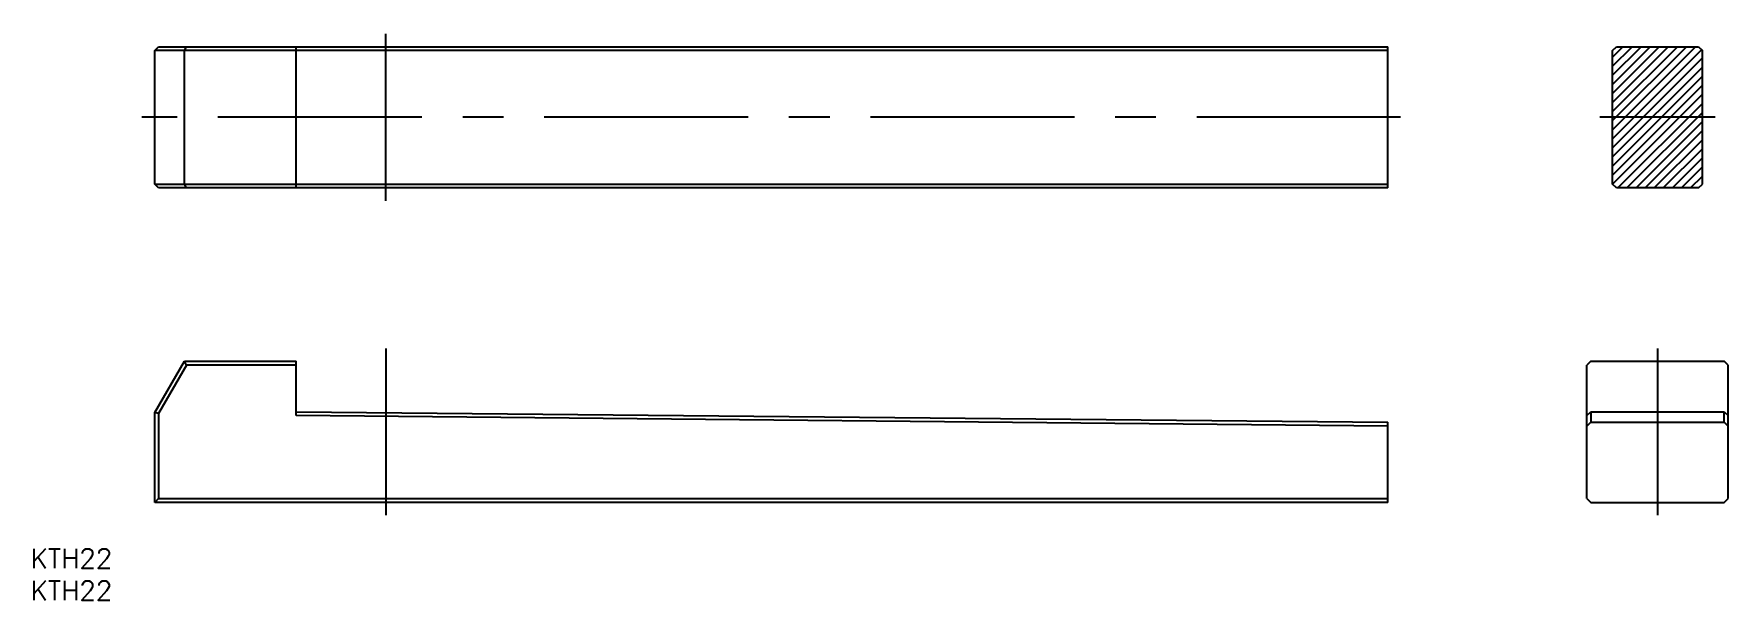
# Model space of a CAD drawing. Extents: x -55 to 209, y -15 to 73.
import ezdxf

# ---------------------------------------------------------------- set-up
doc = ezdxf.new("R2010")
doc.units = 0
doc.linetypes.add('CENTER', pattern=[50.8, 31.75, -6.35, 6.35, -6.35])
doc.layers.get('0').update_dxf_attribs({"linetype": 'CONTINUOUS'})
doc.layers.add('CENTER', color=1, linetype='CENTER')
doc.styles.get("Standard").update_dxf_attribs({"font": 'txt.shx', "height": 3, "bigfont": 'bigfont.shx'})

msp = doc.modelspace()

# ---------------------------------------------------------------- linework, layer by layer
at = {"color": 7, "linetype": 'CONTINUOUS'}
for p, q in [((-36, 70.4), (-35.4, 71)), ((156, 70.4), (-36, 70.4)), ((-36, 49.6), (-36, 70.4)), ((-35.4, 71), (156, 71)), ((-31.38, 70.4), (-31.03, 71)), ((-31.38, 49.6), (-31.38, 70.4)), ((-14, 49), (-14, 71)), ((156, 49), (156, 71)), ((191, 70.4), (191.6, 71)), ((191, 49.6), (191, 70.4)), ((191.6, 71), (204.4, 71)), ((204.4, 71), (205, 70.4)), ((205, 49.6), (205, 70.4)), ((-36, 49.6), (156, 49.6)), ((-35.4, 49), (-36, 49.6)), ((156, 49), (-35.4, 49)), ((-31.03, 49), (-31.38, 49.6)), ((191.6, 49), (191, 49.6)), ((204.4, 49), (191.6, 49)), ((204.4, 49), (205, 49.6)), ((-36, 14), (-31.38, 22)), ((-31.03, 21.4), (-35.4, 13.84)), ((-31.38, 22), (-14, 22)), ((-31.03, 21.4), (-31.38, 22)), ((-14, 21.4), (-31.03, 21.4)), ((-14, 13.53), (-14, 22)), ((187.6, 22), (187, 21.4)), ((187, 0.6), (187, 21.4)), ((187.6, 22), (208.4, 22)), ((209, 21.4), (208.4, 22)), ((209, 0.6), (209, 21.4)), ((-36, 0), (-36, 14)), ((-35.4, 13.84), (-36, 14)), ((-35.4, 13.84), (-35.4, 0.6)), ((-14, 14.13), (156, 12.5)), ((156, 11.9), (-14, 13.53)), ((187, 13.53), (187.6, 14.13)), ((187.6, 14.13), (208.4, 14.13)), ((187.6, 14.13), (187.6, 12.5)), ((208.4, 14.13), (209, 13.53)), ((208.4, 12.5), (208.4, 14.13)), ((156, 0), (156, 12.5)), ((187.6, 12.5), (187, 11.9)), ((187.6, 12.5), (208.4, 12.5)), ((209, 11.9), (208.4, 12.5)), ((-35.4, 0.6), (-36, 0)), ((156, 0), (-36, 0)), ((-35.4, 0.6), (156, 0.6)), ((187, 0.6), (187.6, 0)), ((187.6, 0), (208.4, 0)), ((208.4, 0), (209, 0.6))]:
    msp.add_line(p, q, dxfattribs=at)
at = {"color": 3, "linetype": 'CONTINUOUS'}
for p, q in [((191, 69.38), (192.62, 71)), ((191, 67.96), (194.04, 71)), ((191, 66.55), (195.45, 71)), ((191, 65.13), (196.87, 71)), ((191, 63.72), (198.28, 71)), ((191, 62.31), (199.69, 71)), ((191, 60.89), (201.11, 71)), ((191, 59.48), (202.52, 71)), ((191, 58.06), (203.94, 71)), ((191, 56.65), (204.88, 70.52)), ((191, 55.24), (205, 69.24)), ((191, 53.82), (205, 67.82)), ((191, 52.41), (205, 66.41)), ((191, 50.99), (205, 64.99)), ((191.01, 49.59), (205, 63.58)), ((191.84, 49), (205, 62.16)), ((193.25, 49), (205, 60.75)), ((194.66, 49), (205, 59.34)), ((196.08, 49), (205, 57.92)), ((197.49, 49), (205, 56.51)), ((198.91, 49), (205, 55.09)), ((200.32, 49), (205, 53.68)), ((201.74, 49), (205, 52.26)), ((203.15, 49), (205, 50.85))]:
    msp.add_line(p, q, dxfattribs=at)
at = {"layer": 'CENTER', "color": 1, "linetype": 'CENTER'}
for p, q in [((0, 47), (0, 73)), ((158, 60), (-38, 60)), ((207, 60), (189, 60)), ((0, 24), (0, -2)), ((198, 24), (198, -2))]:
    msp.add_line(p, q, dxfattribs=at)

# ---------------------------------------------------------------- texts
at = {"color": 7, "linetype": 'CONTINUOUS'}
for p in [(-55.33, -10.23), (-55.33, -15.23)]:
    msp.add_text('KTH22', height=3, dxfattribs=at).set_placement(p)

doc.saveas('drawing.dxf')
